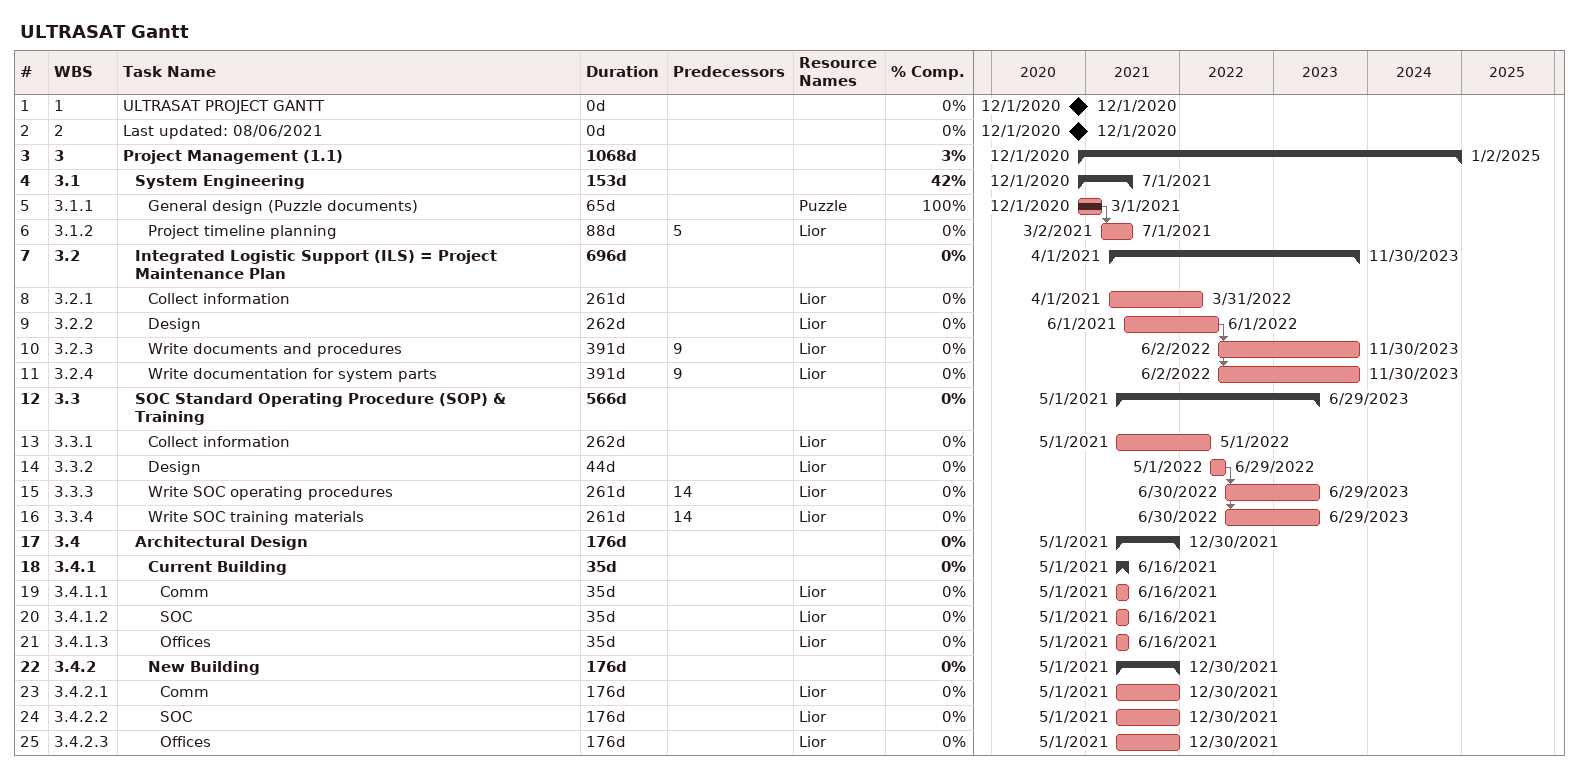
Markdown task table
ULTRASAT Gantt

| ID | WBS | Task | Duration | Start | Finish | Predecessors | Resources | % complete |
|---|---|---|---|---|---|---|---|---|
| 1 | 1 | ULTRASAT PROJECT GANTT | 0d | 2020-12-01 | 2020-12-01 |  |  | 0 |
| 2 | 2 | Last updated: 08/06/2021 | 0d | 2020-12-01 | 2020-12-01 |  |  | 0 |
| 3 | 3 | **Project Management (1.1)** | 1068d | 2020-12-01 | 2025-01-02 |  |  | 3 |
| 4 | 3.1 | **System Engineering** | 153d | 2020-12-01 | 2021-07-01 |  |  | 42 |
| 5 | 3.1.1 | General design (Puzzle documents) | 65d | 2020-12-01 | 2021-03-01 |  | Puzzle | 100 |
| 6 | 3.1.2 | Project timeline planning | 88d | 2021-03-02 | 2021-07-01 | 5 | Lior | 0 |
| 7 | 3.2 | **Integrated Logistic Support (ILS) = Project Maintenance Plan** | 696d | 2021-04-01 | 2023-11-30 |  |  | 0 |
| 8 | 3.2.1 | Collect information | 261d | 2021-04-01 | 2022-03-31 |  | Lior | 0 |
| 9 | 3.2.2 | Design | 262d | 2021-06-01 | 2022-06-01 |  | Lior | 0 |
| 10 | 3.2.3 | Write documents and procedures | 391d | 2022-06-02 | 2023-11-30 | 9 | Lior | 0 |
| 11 | 3.2.4 | Write documentation for system parts | 391d | 2022-06-02 | 2023-11-30 | 9 | Lior | 0 |
| 12 | 3.3 | **SOC Standard Operating Procedure (SOP) & Training** | 566d | 2021-05-01 | 2023-06-29 |  |  | 0 |
| 13 | 3.3.1 | Collect information | 262d | 2021-05-01 | 2022-05-01 |  | Lior | 0 |
| 14 | 3.3.2 | Design | 44d | 2022-05-01 | 2022-06-29 |  | Lior | 0 |
| 15 | 3.3.3 | Write SOC operating procedures | 261d | 2022-06-30 | 2023-06-29 | 14 | Lior | 0 |
| 16 | 3.3.4 | Write SOC training materials | 261d | 2022-06-30 | 2023-06-29 | 14 | Lior | 0 |
| 17 | 3.4 | **Architectural Design** | 176d | 2021-05-01 | 2021-12-30 |  |  | 0 |
| 18 | 3.4.1 | **Current Building** | 35d | 2021-05-01 | 2021-06-16 |  |  | 0 |
| 19 | 3.4.1.1 | Comm | 35d | 2021-05-01 | 2021-06-16 |  | Lior | 0 |
| 20 | 3.4.1.2 | SOC | 35d | 2021-05-01 | 2021-06-16 |  | Lior | 0 |
| 21 | 3.4.1.3 | Offices | 35d | 2021-05-01 | 2021-06-16 |  | Lior | 0 |
| 22 | 3.4.2 | **New Building** | 176d | 2021-05-01 | 2021-12-30 |  |  | 0 |
| 23 | 3.4.2.1 | Comm | 176d | 2021-05-01 | 2021-12-30 |  | Lior | 0 |
| 24 | 3.4.2.2 | SOC | 176d | 2021-05-01 | 2021-12-30 |  | Lior | 0 |
| 25 | 3.4.2.3 | Offices | 176d | 2021-05-01 | 2021-12-30 |  | Lior | 0 |
